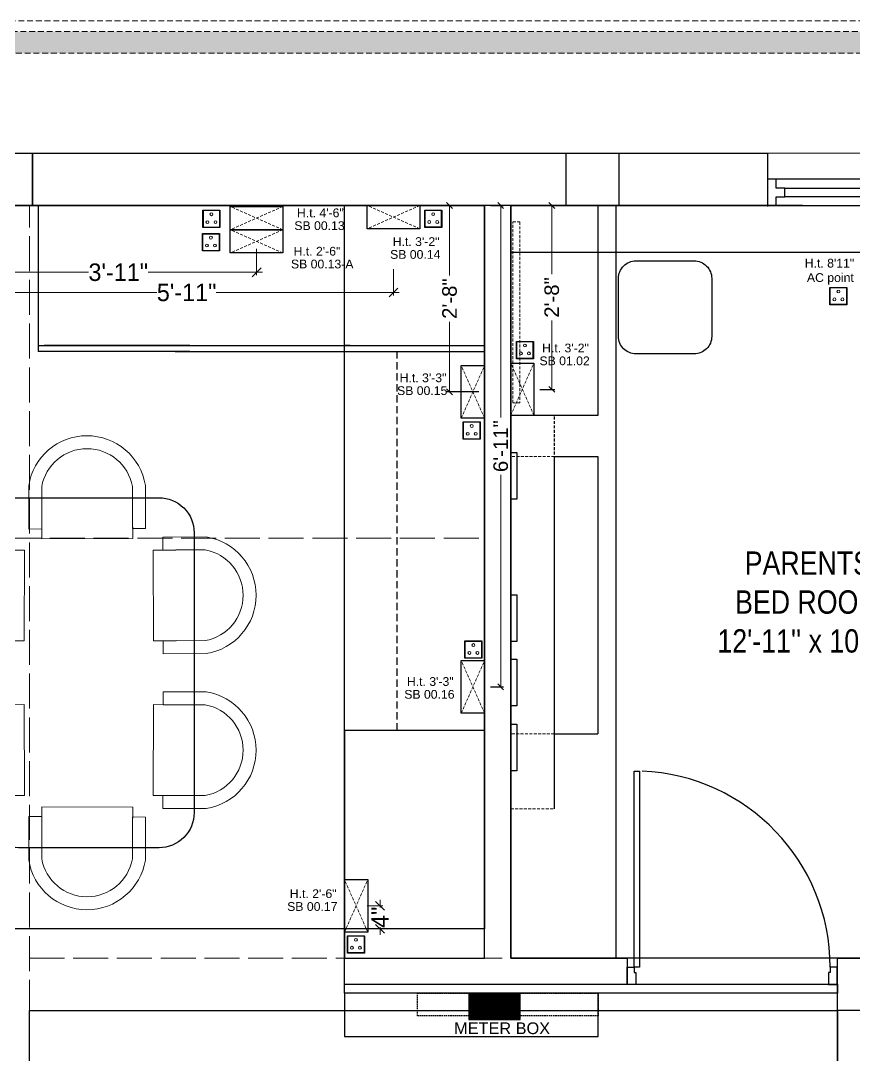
# Model space of a CAD drawing. Header units: millimetres. Extents: x 35877 to 3066687, y -650199 to -40525.
# Drawn here: x 149601 to 149743.9, y -180406.8 to -180229.5 of the extents above; entities that cross this region are included whole.
import ezdxf

# ---------------------------------------------------------------- set-up
doc = ezdxf.new("R2010")
doc.units = ezdxf.units.MM
doc.header["$MEASUREMENT"] = 0
doc.header["$PDMODE"] = 35
for name, pattern in [('ACAD_ISO02W100', [15, 12, -3]), ('DASHED', [0.75, 0.5, -0.25]), ('DASHED2', [0.375, 0.25, -0.125]), ('DASHEDX2', [1.5, 1, -0.5]), ('HIDDEN', [0.375, 0.25, -0.125])]:
    doc.linetypes.add(name, pattern=pattern)
doc.layers.get('Defpoints').update_dxf_attribs({"color": 220})
for name, color, linetype in [('AR DOOR', 40, 'Continuous'), ('AR ELE-5', 134, 'Continuous'), ('str coll', 6, 'Continuous')]:
    doc.layers.add(name, color=color, linetype=linetype)
for name, color, linetype, lineweight in [('COLUMN', 1, 'Continuous', 30), ('dim05', 1, 'Continuous', 13), ('Dimension', 10, 'DASHEDX2', 20), ('el', 7, 'Continuous', 20), ('ELEC-wires', 1, 'DASHED2', 13), ('Electrical', 84, 'Continuous', 30), ('FIRST FLOOR ( TEXT )', 7, 'Continuous', 9), ('FURNITURE', 32, 'Continuous', 9), ('furniture dimensions', 1, 'DASHED', 0), ('FURNITURE-1', 252, 'Continuous', 13), ('GROUND FLOOR', 7, 'Continuous', 9), ('GROUND FLOOR  ( PLINE )', 251, 'Continuous', 30), ('hatch-rcc', 251, 'Continuous', 9), ('Labelling', 1, 'Continuous', 25), ('wall', 7, 'Continuous', 30)]:
    doc.layers.add(name, color=color, linetype=linetype, lineweight=lineweight)
doc.layers.add('PDF_INT-ELEC SWITCH BOARD', color=7, linetype='Continuous', true_color=0x00751d)
doc.layers.add('XX~SLAB ( PLINE )', color=251, linetype='Continuous', plot=False)
doc.styles.add('Arial', font='arial.ttf')
doc.styles.add('century g', font='GOTHIC.TTF')
doc.styles.add('KATHA', font='swissc.ttf')
doc.styles.get("Standard").update_dxf_attribs({"font": 'arial.ttf', "height": 6})
doc.dimstyles.new('Archana', dxfattribs={"dimtxt": 2, "dimasz": 0.75, "dimexe": 0.5, "dimexo": 0.5, "dimgap": 0, "dimtad": 0, "dimzin": 0, "dimdsep": 46, "dimlunit": 4, "dimtxsty": 'century g', "dimblk": 'OBLIQUE', "dimcen": 0, "dimdle": 1, "dimclrd": 256, "dimclre": 256, "dimclrt": 256, "dimadec": 0, "dimazin": 0, "dimtfac": 1, "dimtofl": 0, "dimtmove": 1, "dimatfit": 3, "dimfxl": 1, "dimfxlon": 1, "dimtolj": 1, "dimtzin": 0, "dimlwd": -1, "dimlwe": -1, "dimarcsym": 0})
doc.dimstyles.new('ISO-25', dxfattribs={"dimtxt": 2.5, "dimasz": 1, "dimexe": 0.5, "dimexo": 1, "dimtad": 0, "dimdec": 1, "dimlunit": 4, "dimtxsty": 'Standard', "dimblk": 'OBLIQUE', "dimcen": 2.5, "dimclrd": 1, "dimclre": 1, "dimclrt": 5, "dimadec": 0, "dimazin": 0, "dimtfac": 1, "dimtdec": 1, "dimtmove": 0, "dimatfit": 3, "dimfxl": 1, "dimlwd": -1, "dimarcsym": 0})

# ---------------------------------------------------------------- blocks, each defined once
blk = doc.blocks.new('*U20')
for points in [[(0, 0), (0, 1120), (30, 1120), (30, 0)], [(-40, 0), (0, 0), (0, -30), (10, -30), (10, -100), (-40, -100)], [(1160, 0), (1120, 0), (1120, -30), (1110, -30), (1110, -100), (1160, -100)]]:
    blk.add_lwpolyline(points, close=True)
at = {"layer": 'AR ELE-5', "linetype": 'ByBlock', "ltscale": 15}
blk.add_arc((-1.6, -0.7), 1121.6, 0.03474, 87.62699, dxfattribs=at)
blk = doc.blocks.new('SD DSD')
at = {"layer": 'FURNITURE', "color": 9, "true_color": 0xc7c8ca, "transparency": 33554687}
for p, q in [((3348486.7, -514623.32), (3348486.68, -514619.42)), ((3348502.23, -514619.34), (3348502.25, -514623.25)), ((3348486.7, -514623.32), (3348502.25, -514623.25)), ((3348483.69, -514625.26), (3348479.79, -514625.25)), ((3348483.69, -514625.26), (3348483.66, -514640.81)), ((3348505.76, -514625.26), (3348509.66, -514625.25)), ((3348505.76, -514625.26), (3348505.79, -514640.81)), ((3348479.75, -514640.8), (3348483.66, -514640.81)), ((3348509.7, -514640.8), (3348505.79, -514640.81)), ((3348479.75, -514651.77), (3348483.66, -514651.76)), ((3348483.69, -514667.31), (3348483.66, -514651.76)), ((3348505.76, -514667.31), (3348505.79, -514651.76)), ((3348509.7, -514651.77), (3348505.79, -514651.76)), ((3348483.69, -514667.31), (3348479.79, -514667.32)), ((3348505.76, -514667.31), (3348509.66, -514667.32)), ((3348486.7, -514669.25), (3348486.68, -514673.16)), ((3348486.7, -514669.25), (3348502.25, -514669.32)), ((3348502.23, -514673.23), (3348502.25, -514669.32))]:
    blk.add_line(p, q, dxfattribs=at)
at = {"layer": 'FURNITURE', "color": 9, "true_color": 0xc7c8ca, "transparency": 33554687, "flags": 128}
for points in [[(3348502.23, -514621.56), (3348504.46, -514621.55), (3348504.42, -514614.17, 0.853613), (3348484.42, -514614.22), (3348484.46, -514621.65), (3348486.68, -514621.64)], [(3348502.22, -514619.34), (3348502.23, -514621.56), (3348502.2, -514614.36, 0.835758), (3348486.65, -514614.39), (3348486.67, -514619.42), (3348486.68, -514621.64)], [(3348481.97, -514640.8), (3348481.97, -514643.02), (3348474.58, -514643.01, -0.853613), (3348474.58, -514623.01), (3348482.01, -514623.02), (3348482.01, -514625.25)], [(3348507.48, -514640.8), (3348507.48, -514643.02), (3348514.87, -514643.01, 0.853613), (3348514.87, -514623.01), (3348507.44, -514623.02), (3348507.44, -514625.25)], [(3348479.75, -514640.79), (3348481.97, -514640.8), (3348474.77, -514640.78, -0.835758), (3348474.76, -514625.23), (3348479.79, -514625.24), (3348482.01, -514625.25)], [(3348509.7, -514640.79), (3348507.48, -514640.8), (3348514.68, -514640.78, 0.835758), (3348514.69, -514625.23), (3348509.66, -514625.24), (3348507.44, -514625.25)], [(3348481.97, -514651.77), (3348481.97, -514649.55), (3348474.58, -514649.57, 0.853613), (3348474.58, -514669.57), (3348482.01, -514669.55), (3348482.01, -514667.32)], [(3348507.48, -514651.77), (3348507.48, -514649.55), (3348514.87, -514649.57, -0.853613), (3348514.87, -514669.57), (3348507.44, -514669.55), (3348507.44, -514667.32)], [(3348479.75, -514651.78), (3348481.97, -514651.77), (3348474.77, -514651.79, 0.835758), (3348474.76, -514667.34), (3348479.79, -514667.33), (3348482.01, -514667.33)], [(3348509.7, -514651.78), (3348507.48, -514651.77), (3348514.68, -514651.79, -0.835758), (3348514.69, -514667.34), (3348509.66, -514667.33), (3348507.44, -514667.33)], [(3348502.23, -514671.01), (3348504.46, -514671.02), (3348504.42, -514678.4, -0.853613), (3348484.42, -514678.36), (3348484.46, -514670.92), (3348486.68, -514670.93)], [(3348502.22, -514673.23), (3348502.23, -514671.01), (3348502.2, -514678.21, -0.835758), (3348486.65, -514678.18), (3348486.67, -514673.16), (3348486.68, -514670.93)]]:
    blk.add_lwpolyline(points, format="xyb", dxfattribs=at)
at = {"layer": 'FURNITURE', "color": 9, "lineweight": 30, "true_color": 0xc7c8ca, "transparency": 33554687}
blk.add_lwpolyline([(3348506.78, -514676.29), (3348482.68, -514676.29, -0.414214), (3348476.68, -514670.29), (3348476.68, -514622.29, -0.414214), (3348482.68, -514616.29), (3348506.78, -514616.29, -0.414214), (3348512.78, -514622.29), (3348512.78, -514670.29, -0.414214)], format="xyb", close=True, dxfattribs=at)
blk = doc.blocks.new('6616')
at = {"color": 242, "linetype": 'DASHED', "true_color": 0xcd2027}
for p, q in [((386784.79, -36915.77), (386775.78, -36911.78)), ((386784.79, -36911.78), (386775.78, -36915.77))]:
    blk.add_line(p, q, dxfattribs=at)
at = {"layer": 'ELEC-wires', "color": 5, "linetype": 'ByBlock', "lineweight": 30, "ltscale": 4}
blk.add_lwpolyline([(386775.78, -36911.78), (386784.79, -36911.78), (386784.79, -36915.77), (386775.78, -36915.77)], close=True, dxfattribs=at)
blk = doc.blocks.new('_Oblique')
at = {"layer": 'wall', "color": 0, "lineweight": -2}
blk.add_line((-0.5, -0.5), (0.5, 0.5), dxfattribs=at)
blk = doc.blocks.new('*D352')
at = {"layer": 'Defpoints', "color": 0, "lineweight": 0, "transparency": 16777216}
for p in [(149686.63, -180261.15), (149692.01, -180261.15), (149688.96, -180292.67)]:
    blk.add_point(p, dxfattribs=at)
at = {"layer": 'dim05', "color": 1, "linetype": 'Continuous', "lineweight": -2, "transparency": 16777216}
for p, q in [((149687.63, -180261.15), (149692.51, -180261.15)), ((149689.96, -180292.67), (149692.51, -180292.67))]:
    blk.add_line(p, q, dxfattribs=at)
at = {"layer": 'dim05', "color": 1, "linetype": 'Continuous', "transparency": 16777216}
for p, q in [((149692.01, -180261.15), (149692.01, -180272.94)), ((149692.01, -180292.67), (149692.01, -180280.88))]:
    blk.add_line(p, q, dxfattribs=at)
at = {"layer": 'dim05', "color": 1, "transparency": 16777216}
for p, rotation in [((149692.01, -180261.15), 90), ((149692.01, -180292.67), 270)]:
    blk.add_blockref('_Oblique', p, dxfattribs=dict(at, rotation=rotation))
at = {"layer": 'dim05', "color": 5, "lineweight": 25, "transparency": 16777216, "insert": (149692.01, -180276.91), "char_height": 2.5, "attachment_point": 5, "rotation": 90, "style": 'Arial'}
blk.add_mtext('2\'-8"', dxfattribs=at)
blk = doc.blocks.new('*D577')
at = {"layer": 'Defpoints', "color": 0, "linetype": 'Continuous', "lineweight": 0, "transparency": 16777216}
for p in [(149659.84, -180381.19, 0.35), (149659.84, -180385.15, 0.35), (149662.57, -180385.15)]:
    blk.add_point(p, dxfattribs=at)
at = {"layer": 'furniture dimensions', "color": 5, "linetype": 'Continuous', "transparency": 16777216}
for p, q in [((149662.57, -180380.19), (149662.57, -180381.47)), ((149660.34, -180385.15), (149663.07, -180385.15)), ((149662.57, -180386.15), (149662.57, -180384.87))]:
    blk.add_line(p, q, dxfattribs=at)
at = {"layer": 'furniture dimensions', "color": 5, "linetype": 'ByBlock', "transparency": 16777216}
blk.add_line((149660.34, -180381.19), (149663.07, -180381.19), dxfattribs=at)
at = {"layer": 'furniture dimensions', "color": 5, "linetype": 'Continuous', "transparency": 16777216, "xscale": 1.5, "yscale": 1.5, "zscale": 1.5}
for p, rotation in [((149662.57, -180381.19), 90), ((149662.57, -180385.15), 270)]:
    blk.add_blockref('_Oblique', p, dxfattribs=dict(at, rotation=rotation))
at = {"layer": 'furniture dimensions', "linetype": 'Continuous', "lineweight": 0, "transparency": 16777216, "insert": (149662.57, -180383.17), "char_height": 3, "attachment_point": 5, "rotation": 90, "style": 'century g'}
blk.add_mtext('\\A1;4"', dxfattribs=at)
blk = doc.blocks.new('*D578')
at = {"layer": 'Defpoints', "color": 0, "linetype": 'Continuous', "lineweight": 0, "transparency": 16777216}
for p in [(149593.98, -180258.26, 0.13), (149641.42, -180261.31, 0.13), (149641.42, -180272.6)]:
    blk.add_point(p, dxfattribs=at)
at = {"layer": 'furniture dimensions', "color": 5, "linetype": 'ByBlock', "transparency": 16777216}
blk.add_line((149593.98, -180268.6), (149593.98, -180273.1), dxfattribs=at)
at = {"layer": 'furniture dimensions', "color": 5, "linetype": 'Continuous', "transparency": 16777216}
for p, q in [((149641.42, -180268.6), (149641.42, -180273.1)), ((149592.98, -180272.6), (149612.6, -180272.6)), ((149642.42, -180272.6), (149622.8, -180272.6))]:
    blk.add_line(p, q, dxfattribs=at)
at = {"layer": 'furniture dimensions', "color": 5, "linetype": 'Continuous', "transparency": 16777216, "xscale": 1.5, "yscale": 1.5, "zscale": 1.5, "rotation": 180}
blk.add_blockref('_Oblique', (149593.98, -180272.6), dxfattribs=at)
at = {"layer": 'furniture dimensions', "color": 5, "linetype": 'Continuous', "transparency": 16777216, "xscale": 1.5, "yscale": 1.5, "zscale": 1.5}
blk.add_blockref('_Oblique', (149641.42, -180272.6), dxfattribs=at)
at = {"layer": 'furniture dimensions', "linetype": 'Continuous', "lineweight": 0, "transparency": 16777216, "insert": (149617.7, -180272.6), "char_height": 3, "attachment_point": 5, "style": 'century g'}
blk.add_mtext('\\A1;3\'-11"', dxfattribs=at)
blk = doc.blocks.new('*D579')
at = {"layer": 'Defpoints', "color": 0, "linetype": 'Continuous', "lineweight": 0, "transparency": 16777216}
for p in [(149593.98, -180258.26, 0.35), (149664.87, -180261.15, 0.35), (149664.87, -180276.06)]:
    blk.add_point(p, dxfattribs=at)
at = {"layer": 'furniture dimensions', "color": 5, "linetype": 'ByBlock', "transparency": 16777216}
blk.add_line((149593.98, -180272.06), (149593.98, -180276.56), dxfattribs=at)
at = {"layer": 'furniture dimensions', "color": 5, "linetype": 'Continuous', "transparency": 16777216}
for p, q in [((149664.87, -180272.06), (149664.87, -180276.56)), ((149592.98, -180276.06), (149624.33, -180276.06)), ((149665.87, -180276.06), (149634.51, -180276.06))]:
    blk.add_line(p, q, dxfattribs=at)
at = {"layer": 'furniture dimensions', "color": 5, "linetype": 'Continuous', "transparency": 16777216, "xscale": 1.5, "yscale": 1.5, "zscale": 1.5, "rotation": 180}
blk.add_blockref('_Oblique', (149593.98, -180276.06), dxfattribs=at)
at = {"layer": 'furniture dimensions', "color": 5, "linetype": 'Continuous', "transparency": 16777216, "xscale": 1.5, "yscale": 1.5, "zscale": 1.5}
blk.add_blockref('_Oblique', (149664.87, -180276.06), dxfattribs=at)
at = {"layer": 'furniture dimensions', "linetype": 'Continuous', "lineweight": 0, "transparency": 16777216, "insert": (149629.42, -180276.06), "char_height": 3, "attachment_point": 5, "style": 'century g'}
blk.add_mtext('\\A1;5\'-11"', dxfattribs=at)
blk = doc.blocks.new('GF')
at = {"color": 9, "true_color": 0xc7c8ca}
blk.add_lwpolyline([(133536.56, -183540.16), (133537.74, -183540.16), (133537.74, -183571.16), (133536.56, -183571.16)], close=True, dxfattribs=at)
at = {"layer": 'FURNITURE', "color": 9, "lineweight": 25, "true_color": 0xc7c8ca}
blk.add_line((133536.2, -183545.34), (133686.7, -183545.34), dxfattribs=at)
at = {"layer": 'FURNITURE', "color": 9, "linetype": 'DASHED', "lineweight": 30, "true_color": 0xc7c8ca}
blk.add_line((133543.67, -183640.78), (133543.67, -183573.36), dxfattribs=at)
at = {"layer": 'FURNITURE', "color": 9, "linetype": 'DASHED', "lineweight": 20, "true_color": 0xc7c8ca}
blk.add_line((133551.14, -183627.92), (133536.2, -183627.92), dxfattribs=at)
at = {"layer": 'FURNITURE', "color": 9, "lineweight": 30, "true_color": 0xc7c8ca}
blk.add_line((133543.67, -183627.92), (133551.14, -183627.92), dxfattribs=at)
for points in [[(133536.2, -183537.34), (133551.14, -183537.34), (133551.14, -183573.36), (133536.2, -183573.36)], [(133536.2, -183579.68), (133537.23, -183579.68), (133537.23, -183587.68), (133536.2, -183587.68)], [(133536.2, -183604.1), (133537.23, -183604.1), (133537.23, -183612.1), (133536.2, -183612.1)], [(133536.2, -183615.13), (133537.23, -183615.13), (133537.23, -183623.12), (133536.2, -183623.12)], [(133536.2, -183626.23), (133537.23, -183626.23), (133537.23, -183634.23), (133536.2, -183634.23)]]:
    blk.add_lwpolyline(points, close=True, dxfattribs=at)
blk.add_lwpolyline([(133557.67, -183546.83), (133567.64, -183546.83, -0.414214), (133570.64, -183549.83), (133570.64, -183559.78, -0.414214), (133567.64, -183562.78), (133557.67, -183562.78, -0.414214), (133554.67, -183559.78), (133554.67, -183549.83, -0.414214)], format="xyb", close=True, dxfattribs=at)
at = {"layer": 'FURNITURE', "color": 9, "linetype": 'DASHED', "lineweight": 20, "true_color": 0xc7c8ca}
blk.add_lwpolyline([(133536.2, -183640.79), (133543.67, -183640.79), (133543.67, -183580.36), (133536.2, -183580.36)], close=True, dxfattribs=at)
at = {"layer": 'FURNITURE', "color": 9, "lineweight": 30, "true_color": 0xc7c8ca}
blk.add_lwpolyline([(133543.67, -183640.78), (133543.67, -183580.36), (133551.14, -183580.36), (133551.14, -183627.92)], dxfattribs=at)
blk = doc.blocks.new('*D861')
at = {"layer": 'Defpoints', "color": 0, "lineweight": 0, "transparency": 16777216}
for p in [(149675.27, -180261.15), (149674.49, -180293.08), (149680.48, -180293.08)]:
    blk.add_point(p, dxfattribs=at)
at = {"layer": 'dim05', "color": 1, "linetype": 'Continuous', "lineweight": -2, "transparency": 16777216}
for p, q in [((149674.27, -180261.15), (149673.99, -180261.15)), ((149679.48, -180293.08), (149673.99, -180293.08))]:
    blk.add_line(p, q, dxfattribs=at)
at = {"layer": 'dim05', "color": 1, "linetype": 'Continuous', "transparency": 16777216}
for p, q in [((149674.49, -180261.15), (149674.49, -180273.14)), ((149674.49, -180293.08), (149674.49, -180281.08))]:
    blk.add_line(p, q, dxfattribs=at)
at = {"layer": 'dim05', "color": 1, "transparency": 16777216}
for p, rotation in [((149674.49, -180261.15), 90), ((149674.49, -180293.08), 270)]:
    blk.add_blockref('_Oblique', p, dxfattribs=dict(at, rotation=rotation))
at = {"layer": 'dim05', "color": 5, "lineweight": 25, "transparency": 16777216, "insert": (149674.49, -180277.11), "char_height": 2.5, "attachment_point": 5, "rotation": 90, "style": 'Arial'}
blk.add_mtext('2\'-8"', dxfattribs=at)
blk = doc.blocks.new('*D874')
at = {"layer": 'Defpoints', "color": 0, "lineweight": 0, "transparency": 16777216}
for p in [(149680.48, -180261.15), (149680.48, -180343.66), (149683.26, -180343.66)]:
    blk.add_point(p, dxfattribs=at)
at = {"layer": 'dim05', "color": 1, "linetype": 'Continuous', "lineweight": -2, "transparency": 16777216}
for p, q in [((149681.48, -180261.15), (149683.76, -180261.15)), ((149681.48, -180343.66), (149683.76, -180343.66))]:
    blk.add_line(p, q, dxfattribs=at)
at = {"layer": 'dim05', "color": 1, "linetype": 'Continuous', "transparency": 16777216}
for p, q in [((149683.26, -180261.15), (149683.26, -180297.48)), ((149683.26, -180343.66), (149683.26, -180307.33))]:
    blk.add_line(p, q, dxfattribs=at)
at = {"layer": 'dim05', "color": 1, "transparency": 16777216}
for p, rotation in [((149683.26, -180261.15), 90), ((149683.26, -180343.66), 270)]:
    blk.add_blockref('_Oblique', p, dxfattribs=dict(at, rotation=rotation))
at = {"layer": 'dim05', "color": 5, "lineweight": 25, "transparency": 16777216, "insert": (149683.26, -180302.4), "char_height": 2.5, "attachment_point": 5, "rotation": 90, "style": 'Arial'}
blk.add_mtext('6\'-11"', dxfattribs=at)
blk = doc.blocks.new('16')
at = {"layer": 'hatch-rcc', "color": 1, "lineweight": 30}
blk.add_lwpolyline([(392822.83, -38266.87), (392825.13, -38266.87), (392825.13, -38269.2), (392822.83, -38269.2)], close=True, dxfattribs=at)
at = {"layer": 'hatch-rcc', "color": 1}
blk.add_lwpolyline([(392822.89, -38266.93), (392825.07, -38266.93), (392825.07, -38269.14), (392822.89, -38269.14)], close=True, dxfattribs=at)
for centre in [(392823.98, -38267.42), (392823.44, -38268.48), (392824.52, -38268.48)]:
    blk.add_circle(centre, 0.195, dxfattribs=at)
blk = doc.blocks.new('erfer')
at = {"layer": 'hatch-rcc', "lineweight": 30}
blk.add_lwpolyline([(1905.9, -1304.21), (1908.38, -1304.21), (1908.38, -1306.73), (1905.9, -1306.73)], close=True, dxfattribs=at)
at = {"layer": 'hatch-rcc'}
blk.add_lwpolyline([(1905.96, -1304.28), (1908.31, -1304.28), (1908.31, -1306.66), (1905.96, -1306.66)], close=True, dxfattribs=at)
for centre in [(1907.14, -1304.81), (1906.56, -1305.95), (1907.72, -1305.95)]:
    blk.add_circle(centre, 0.211, dxfattribs=at)

msp = doc.modelspace()

# ---------------------------------------------------------------- hatches: boundary and pattern name
at = {"layer": 'Dimension', "true_color": 0xd39e00, "transparency": 33554687}
h = msp.add_hatch(color=42, dxfattribs=at)
h.paths.add_polyline_path([(149414.942, -180605.372), (149946.35, -180605.372), (149946.35, -180231.327), (149414.942, -180231.327)])
h.paths.add_polyline_path([(149418.671, -180601.642), (149942.62, -180601.642), (149942.62, -180235.056), (149418.671, -180235.056)], flags=16)
at = {"layer": 'el', "ltscale": 10, "true_color": 0x939598, "transparency": 33554687}
h = msp.add_hatch(dxfattribs=at)
h.set_pattern_fill('ANSI31', color=252, scale=0.3)
h.set_pattern_definition([(45, (-3170878.45874, 329747.78824), (-0.0265165042945, 0.0265165042945), [])])
h.paths.add_polyline_path([(149686.602, -180400.694), (149686.602, -180396.146), (149677.787, -180396.146), (149677.787, -180400.694)])

# ---------------------------------------------------------------- linework, layer by layer
at = {"layer": 'COLUMN', "transparency": 33554687}
for points in [[(149593.978, -180252.146), (149602.978, -180252.146), (149602.978, -180261.146), (149593.978, -180261.146)], [(149694.478, -180252.146), (149703.478, -180252.146), (149703.478, -180261.146), (149694.478, -180261.146)], [(149755.978, -180390.146), (149755.978, -180399.146), (149740.978, -180399.146), (149740.978, -180390.146)]]:
    msp.add_lwpolyline(points, close=True, dxfattribs=at)
at = {"layer": 'Dimension', "color": 42, "true_color": 0xd39e00, "transparency": 33554687, "elevation": 0.328}
for points in [[(149413.077, -180229.462), (149948.215, -180229.462), (149948.215, -180607.237), (149413.077, -180607.237)], [(149414.942, -180231.327), (149946.35, -180231.327), (149946.35, -180605.372), (149414.942, -180605.372)], [(149418.671, -180235.056), (149942.62, -180235.056), (149942.62, -180601.642), (149418.671, -180601.642)]]:
    msp.add_lwpolyline(points, close=True, dxfattribs=at)
at = {"layer": 'FURNITURE', "color": 9, "lineweight": 30, "true_color": 0xc7c8ca, "transparency": 33554687}
for p, q in [((149603.978, -180261.146), (149603.978, -180286.146)), ((149656.478, -180286.146), (149656.478, -180261.146)), ((149603.978, -180285.146), (149680.478, -180285.146)), ((149629.978, -180286.146), (149603.978, -180286.146)), ((149629.976, -180285.146), (149604.975, -180285.146)), ((149627.478, -180286.146), (149680.478, -180286.146)), ((149656.478, -180285.146), (149680.478, -180285.146)), ((149657.478, -180285.146), (149656.478, -180285.146)), ((149656.478, -180390.146), (149656.478, -180286.146)), ((149656.478, -180396.146), (149656.478, -180403.579)), ((149699.978, -180403.579), (149699.978, -180396.146)), ((149656.478, -180403.579), (149699.978, -180403.579))]:
    msp.add_line(p, q, dxfattribs=at)
at = {"layer": 'FURNITURE', "color": 9, "linetype": 'HIDDEN', "lineweight": 30, "ltscale": 5, "true_color": 0xc7c8ca, "transparency": 33554687}
msp.add_line((149665.478, -180286.146), (149665.478, -180351.145), dxfattribs=at)
at = {"layer": 'FURNITURE', "color": 9, "lineweight": 30, "true_color": 0xc7c8ca, "transparency": 33554687}
for points in [[(149656.478, -180390.146), (149680.478, -180390.146), (149680.478, -180351.145), (149656.478, -180351.145)], [(149656.478, -180394.646), (149740.978, -180394.646), (149740.978, -180396.146), (149656.478, -180396.146)]]:
    msp.add_lwpolyline(points, close=True, dxfattribs=at)
at = {"layer": 'FURNITURE', "color": 9, "linetype": 'DASHED2', "lineweight": 30, "true_color": 0xc7c8ca, "transparency": 33554687}
msp.add_lwpolyline([(149668.978, -180396.146), (149699.978, -180396.146), (149699.978, -180400.062), (149668.978, -180400.062)], close=True, dxfattribs=at)
at = {"layer": 'furniture dimensions', "color": 9, "linetype": 'Continuous', "lineweight": 30, "true_color": 0xc7c8ca, "transparency": 33554687}
msp.add_line((149702.978, -180261.146), (149702.978, -180390.146), dxfattribs=at)
for points in [[(149448.478, -180261.146), (149680.478, -180261.146), (149680.478, -180385.146), (149448.478, -180385.146)], [(149684.978, -180261.146), (149835.478, -180261.146), (149835.478, -180390.146), (149684.978, -180390.146)], [(149602.478, -180399.146), (149740.978, -180399.146), (149740.978, -180439.646), (149602.478, -180439.646)]]:
    msp.add_lwpolyline(points, close=True, dxfattribs=at)
at = {"layer": 'furniture dimensions', "color": 18, "lineweight": 0, "true_color": 0x000000, "transparency": 33554687}
msp.add_lwpolyline([(149684.978, -180261.146), (149835.478, -180261.146), (149835.478, -180390.146), (149684.978, -180390.146)], close=True, dxfattribs=at)
at = {"layer": 'GROUND FLOOR', "transparency": 33554687}
for p, q in [((149839.978, -180252.146), (149439.478, -180252.146)), ((149602.978, -180252.146), (149602.978, -180261.146)), ((149728.978, -180252.297, 0.005), (149728.978, -180261.297, 0.005)), ((149676.478, -180261.146), (149593.978, -180261.146)), ((149830.978, -180261.146), (149680.978, -180261.146)), ((149680.478, -180390.146), (149656.478, -180390.146)), ((149656.478, -180394.646), (149656.478, -180390.146)), ((149684.978, -180390.146), (149702.978, -180390.146)), ((149740.978, -180390.146), (149740.978, -180544.646)), ((149769.478, -180390.146), (149740.978, -180390.146))]:
    msp.add_line(p, q, dxfattribs=at)
at = {"layer": 'GROUND FLOOR  ( PLINE )', "transparency": 33554687}
for p, q in [((149602.978, -180252.146), (149728.978, -180252.146, 0.005)), ((149602.978, -180261.146), (149602.978, -180252.146)), ((149728.978, -180252.297, 0.005), (149728.978, -180261.297, 0.005)), ((149676.478, -180261.146), (149602.978, -180261.146)), ((149734.978, -180261.146), (149676.478, -180261.146)), ((149680.478, -180390.146), (149680.478, -180261.146)), ((149684.978, -180261.146), (149684.978, -180390.146)), ((149656.478, -180394.646), (149656.478, -180390.146)), ((149656.478, -180390.146), (149680.478, -180390.146)), ((149684.978, -180390.146), (149704.939, -180390.146)), ((149704.939, -180390.146), (149704.939, -180394.713)), ((149656.478, -180394.646), (149704.939, -180394.713))]:
    msp.add_line(p, q, dxfattribs=at)
msp.add_lwpolyline([(149745.478, -180522.146), (149773.973, -180522.146), (149773.973, -180526.646), (149745.478, -180526.646), (149745.478, -180544.646), (149740.978, -180544.646), (149740.978, -180390.146), (149769.478, -180390.146), (149769.478, -180394.646), (149755.978, -180394.646)], dxfattribs=at)
at = {"layer": 'Labelling', "color": 251, "linetype": 'ACAD_ISO02W100', "lineweight": 0, "ltscale": 0.5, "true_color": 0x636466, "transparency": 33554687}
for p, q in [((149602.478, -180534.895), (149602.478, -180261.146)), ((149448.478, -180318.146), (149680.478, -180318.146)), ((149602.478, -180390.146), (149740.978, -180390.146)), ((149602.478, -180399.146), (149740.978, -180399.146))]:
    msp.add_line(p, q, dxfattribs=at)
at = {"layer": 'PDF_INT-ELEC SWITCH BOARD', "color": 40, "lineweight": 30, "true_color": 0xffc61a, "transparency": 33554687}
msp.add_line((149677.787, -180396.146), (149686.602, -180400.694), dxfattribs=at)
msp.add_lwpolyline([(149686.602, -180400.694), (149686.602, -180396.146), (149677.787, -180396.146), (149677.787, -180400.694)], close=True, dxfattribs=at)
at = {"layer": 'XX~SLAB ( PLINE )', "transparency": 33554687}
msp.add_lwpolyline([(149794.978, -180256.646), (149793.478, -180256.646), (149793.478, -180258.146), (149791.978, -180258.146), (149791.978, -180259.646), (149731.978, -180259.646), (149731.978, -180258.146), (149730.478, -180258.146), (149730.478, -180256.646), (149728.978, -180256.646), (149728.978, -180261.146), (149730.478, -180261.146), (149730.478, -180259.646), (149731.978, -180259.646), (149731.978, -180258.146), (149791.978, -180258.146), (149791.978, -180259.646), (149793.478, -180259.646), (149793.478, -180261.146), (149794.978, -180261.146), (149794.978, -180256.646), (149728.978, -180256.646), (149728.978, -180261.146), (149794.978, -180261.146)], close=True, dxfattribs=at)

# ---------------------------------------------------------------- block references
at = {"layer": 'AR DOOR', "linetype": 'ByBlock', "lineweight": -2, "transparency": 33554687, "extrusion": (0, 0, -1), "xscale": -0.02999999999997555, "yscale": 0.02999999999997555, "zscale": -0.02999999999997555}
msp.add_blockref('*U20', (-149706.139, -180391.713), dxfattribs=at)
at = {"layer": 'el', "color": 18, "true_color": 0x000000, "transparency": 33554687, "xscale": 1.274012090250485, "yscale": 1.274012090250485, "zscale": 1.274012090250485}
for p in [(-350828.826, -131509.494), (-350790.814, -131509.469), (-350828.91, -131513.501), (-350721.362, -131522.726)]:
    msp.add_blockref('16', p, dxfattribs=at)
at = {"layer": 'el', "color": 1, "transparency": 33554687}
for p in [(-237138.871, -143349.53, -0.129), (-237115.417, -143349.362), (-237138.871, -143353.516, -0.129)]:
    msp.add_blockref('6616', p, dxfattribs=at)
at = {"layer": 'el', "color": 1, "transparency": 33554687, "rotation": 270}
for p in [(186592.261, 206487.211), (186600.74, 206487.619), (186592.261, 206436.628), (186572.248, 206399.096)]:
    msp.add_blockref('6616', p, dxfattribs=at)
at = {"layer": 'furniture dimensions', "color": 18, "lineweight": 30, "true_color": 0x000000, "transparency": 33554687}
msp.add_blockref('GF', (16148.781, 3276.19), dxfattribs=at)
at = {"layer": 'FURNITURE-1', "transparency": 33554687, "xscale": 1.18092012721511, "yscale": 1.18092012721511, "zscale": 1.18092012721511}
for p in [(147435.224, -178744.272), (147426.115, -178758.064), (147426.4, -178795.627), (147406.264, -178846.156)]:
    msp.add_blockref('erfer', p, dxfattribs=at)
at = {"layer": 'str coll', "color": 9, "lineweight": 30, "true_color": 0xc7c8ca, "transparency": 33554687}
msp.add_blockref('SD DSD', (-3198882.075, 334305.047, 0.005), dxfattribs=at)

# ---------------------------------------------------------------- texts
at = {"layer": 'Electrical', "color": 240, "true_color": 0xed1f24, "transparency": 33554687}
for s, p in [('H.t. 4\'-6"', (149648.338, -180263.153, -0.129)), ('H.t. 3\'-2"', (149664.747, -180268.084)), ('H.t. 2\'-6"', (149647.755, -180269.731, -0.129)), ('H.t. 8\'11"', (149735.368, -180271.778)), ('H.t. 3\'-2"', (149690.351, -180286.324)), ('H.t. 3\'-3"', (149665.939, -180291.434)), ('H.t. 3\'-3"', (149667.175, -180343.497)), ('H.t. 2\'-6"', (149647.105, -180379.869))]:
    msp.add_text(s, height=1.5, dxfattribs=at).set_placement(p)
at = {"layer": 'Electrical', "color": 5, "transparency": 33554687}
for s, height, p in [('SB 00.13', 1.5, (149647.887, -180265.351, -0.129)), ('SB 00.14', 1.5, (149664.296, -180270.282)), ('SB 00.13-A', 1.5, (149647.303, -180271.929, -0.129)), ('AC point', 1.5, (149735.741, -180274.248)), ('SB 01.02', 1.5, (149689.9, -180288.522)), ('SB 00.15', 1.5, (149665.488, -180293.632)), ('SB 00.16', 1.5, (149666.724, -180345.695)), ('SB 00.17', 1.5, (149646.654, -180382.067)), ('METER BOX ', 2, (149675.265, -180403.187))]:
    msp.add_text(s, height=height, dxfattribs=at).set_placement(p)
at = {"layer": 'FIRST FLOOR ( TEXT )', "transparency": 33554687, "insert": (149735.901, -180329.15), "char_height": 4, "attachment_point": 5, "style": 'KATHA'}
msp.add_mtext("PARENTS \\PBED ROOM\\P12'-11'' x 10'-9''", dxfattribs=at)

# ---------------------------------------------------------------- dimensions: what is measured, and where the dimension line sits
at = {"layer": 'dim05', "color": 27, "lineweight": 25, "true_color": 0x7d5120, "transparency": 33554687}
for base, p1, p2, picture, middle in [((149674.491, -180293.076), (149675.268, -180261.146), (149680.478, -180293.076), '*D861', (149674.491, -180277.111)), ((149683.258, -180343.659), (149680.478, -180261.146), (149680.478, -180343.659), '*D874', (149683.258, -180302.402)), ((149692.008, -180261.145), (149688.956, -180292.668), (149686.628, -180261.145), '*D352', (149692.008, -180276.907))]:
    dim = msp.add_linear_dim(base=base, p1=p1, p2=p2, angle=90, dimstyle='ISO-25', override={"dimdec": 0, "dimtxsty": 'Arial'}, dxfattribs=at)
    dim.commit()
    dim.dimension.update_dxf_attribs({"geometry": picture, "text_midpoint": middle})
at = {"layer": 'furniture dimensions', "color": 5, "linetype": 'Continuous', "lineweight": 0, "transparency": 33554687}
for base, p2, picture, middle in [((149641.417, -180272.596, -0.129), (149641.417, -180261.313), '*D578', (149617.697, -180272.596, -0.129)), ((149664.87, -180276.058, -0.347), (149664.87, -180261.146), '*D579', (149629.424, -180276.058, -0.347))]:
    dim = msp.add_linear_dim(base=base, p1=(149593.978, -180258.262), p2=p2, dimstyle='Archana', override={"dimtxt": 3, "dimasz": 1.5, "dimdec": 0, "dimclrd": 5, "dimclre": 5, "dimfxl": 4}, dxfattribs=at)
    dim.commit()
    dim.dimension.update_dxf_attribs({"geometry": picture, "text_midpoint": middle})
dim = msp.add_linear_dim(base=(149662.568, -180385.146, -0.347), p1=(149659.839, -180381.191, 0.005), p2=(149659.839, -180385.146), angle=90, dimstyle='Archana', override={"dimtxt": 3, "dimasz": 1.5, "dimdec": 0, "dimclrd": 5, "dimclre": 5, "dimfxl": 4}, dxfattribs=at)
dim.commit()
dim.dimension.update_dxf_attribs({"geometry": '*D577', "text_midpoint": (149662.568, -180383.169, -0.347)})

doc.saveas('drawing.dxf')
